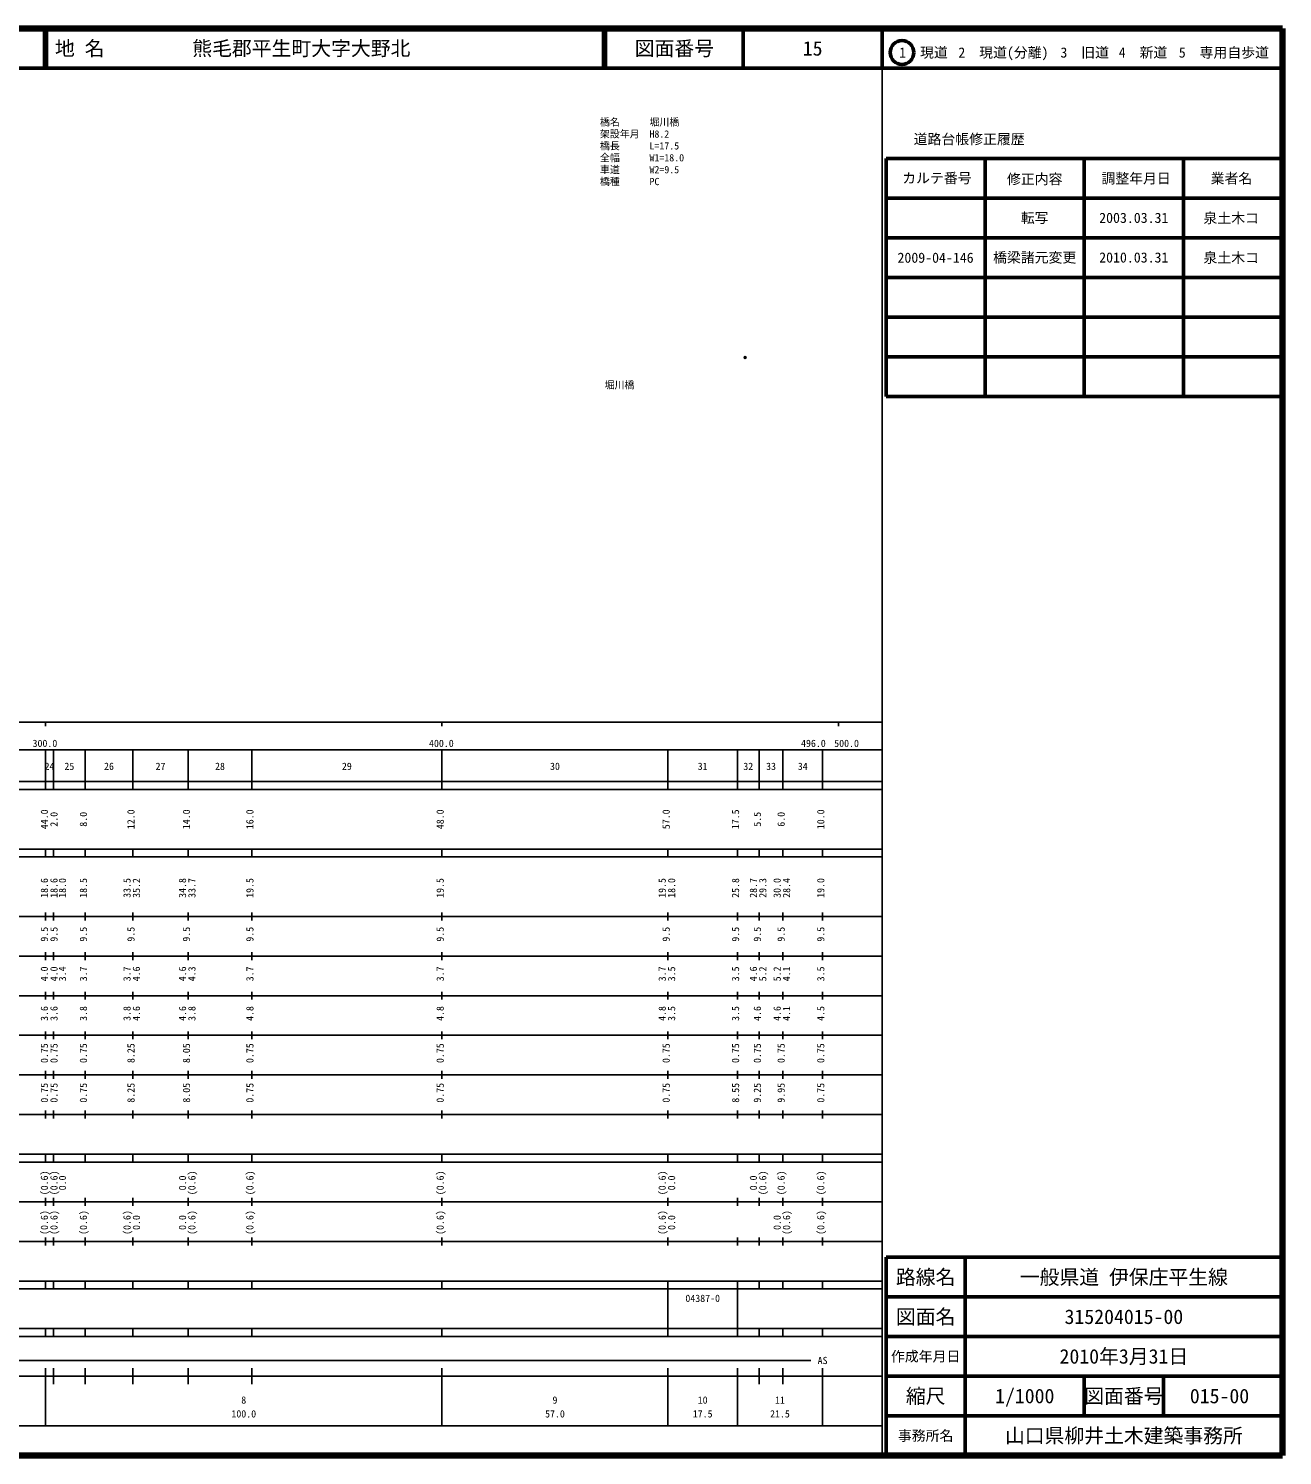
# Model space of a CAD drawing. Units: millimetres on the paper. Extents: x 40 to 680, y 20 to 380.
# Drawn here: x 363.7 to 680, y 20 to 380 of the extents above; entities that cross this region are included whole.
import ezdxf
from ezdxf.enums import TextEntityAlignment as Align

# ---------------------------------------------------------------- set-up
doc = ezdxf.new("R2010")
doc.units = ezdxf.units.MM
doc.header["$PDMODE"] = 32
doc.header["$PDSIZE"] = 0.5
for name, color, linetype in [('M-OTRS', 6, 'Continuous'), ('M-STR-HTXT', 7, 'Continuous'), ('M-STR-STR1', 1, 'Continuous'), ('M-TTL-TXT', 7, 'Continuous')]:
    doc.layers.add(name, color=color, linetype=linetype)
for name, color, linetype, lineweight in [('M-TTL', 2, 'Continuous', 140), ('M-TTL-BAND', 7, 'Continuous', 25), ('M-TTL-FRAM', 2, 'Continuous', 50), ('M-TTL-LINE', 7, 'Continuous', 50)]:
    doc.layers.add(name, color=color, linetype=linetype, lineweight=lineweight)
doc.styles.add('ＭＳ ゴシック', font='')
doc.styles.get('ＭＳ ゴシック').set_extended_font_data('MS Gothic')

msp = doc.modelspace()

# ---------------------------------------------------------------- linework, layer by layer
at = {"layer": 'M-OTRS'}
msp.add_point((544.452, 297.006), dxfattribs=at)
at = {"layer": 'M-TTL'}
for p, q in [((680, 380), (40, 380)), ((680, 20), (680, 380)), ((40, 20), (680, 20))]:
    msp.add_line(p, q, dxfattribs=at)
at = {"layer": 'M-TTL-BAND'}
for p, q in [((579, 20), (579, 370)), ((40, 205), (579, 205)), ((368, 205), (368, 204)), ((468, 205), (468, 204)), ((568, 205), (568, 204)), ((68, 198), (579, 198)), ((368, 188), (368, 198)), ((370, 188), (370, 198)), ((378, 188), (378, 198)), ((390, 188), (390, 198)), ((404, 188), (404, 198)), ((420, 188), (420, 198)), ((468, 188), (468, 198)), ((525, 188), (525, 198)), ((542.5, 188), (542.5, 198)), ((548, 188), (548, 198)), ((554, 188), (554, 198)), ((564, 188), (564, 198)), ((40, 190), (579, 190)), ((40, 188), (579, 188)), ((40, 173), (579, 173)), ((368, 171), (368, 173)), ((370, 171), (370, 173)), ((378, 171), (378, 173)), ((390, 171), (390, 173)), ((404, 171), (404, 173)), ((420, 171), (420, 173)), ((468, 171), (468, 173)), ((525, 171), (525, 173)), ((542.5, 171), (542.5, 173)), ((548, 171), (548, 173)), ((554, 171), (554, 173)), ((564, 171), (564, 173)), ((40, 171), (579, 171)), ((40, 156), (579, 156)), ((368, 155), (368, 157)), ((370, 155), (370, 157)), ((378, 155), (378, 157)), ((390, 155), (390, 157)), ((404, 155), (404, 157)), ((420, 155), (420, 157)), ((468, 155), (468, 157)), ((525, 155), (525, 157)), ((542.5, 155), (542.5, 157)), ((548, 155), (548, 157)), ((554, 155), (554, 157)), ((564, 155), (564, 157)), ((46, 146), (579, 146)), ((368, 145), (368, 147)), ((370, 145), (370, 147)), ((378, 145), (378, 147)), ((390, 145), (390, 147)), ((404, 145), (404, 147)), ((420, 145), (420, 147)), ((468, 145), (468, 147)), ((525, 145), (525, 147)), ((542.5, 145), (542.5, 147)), ((548, 145), (548, 147)), ((554, 145), (554, 147)), ((564, 145), (564, 147)), ((368, 135), (368, 137)), ((370, 135), (370, 137)), ((378, 135), (378, 137)), ((390, 135), (390, 137)), ((404, 135), (404, 137)), ((420, 135), (420, 137)), ((468, 135), (468, 137)), ((525, 135), (525, 137)), ((542.5, 135), (542.5, 137)), ((548, 135), (548, 137)), ((554, 135), (554, 137)), ((564, 135), (564, 137)), ((52, 136), (579, 136)), ((46, 126), (579, 126)), ((368, 125), (368, 127)), ((370, 125), (370, 127)), ((378, 125), (378, 127)), ((390, 125), (390, 127)), ((404, 125), (404, 127)), ((420, 125), (420, 127)), ((468, 125), (468, 127)), ((525, 125), (525, 127)), ((542.5, 125), (542.5, 127)), ((548, 125), (548, 127)), ((554, 125), (554, 127)), ((564, 125), (564, 127)), ((52, 116), (579, 116)), ((368, 115), (368, 117)), ((370, 115), (370, 117)), ((378, 115), (378, 117)), ((390, 115), (390, 117)), ((404, 115), (404, 117)), ((420, 115), (420, 117)), ((468, 115), (468, 117)), ((525, 115), (525, 117)), ((542.5, 115), (542.5, 117)), ((548, 115), (548, 117)), ((554, 115), (554, 117)), ((564, 115), (564, 117)), ((46, 106), (579, 106)), ((368, 105), (368, 107)), ((370, 105), (370, 107)), ((378, 105), (378, 107)), ((390, 105), (390, 107)), ((404, 105), (404, 107)), ((420, 105), (420, 107)), ((468, 105), (468, 107)), ((525, 105), (525, 107)), ((542.5, 105), (542.5, 107)), ((548, 105), (548, 107)), ((554, 105), (554, 107)), ((564, 105), (564, 107)), ((40, 96), (579, 96)), ((40, 94), (579, 94)), ((368, 94), (368, 96)), ((370, 94), (370, 96)), ((378, 94), (378, 96)), ((390, 94), (390, 96)), ((404, 94), (404, 96)), ((420, 94), (420, 96)), ((468, 94), (468, 96)), ((525, 94), (525, 96)), ((542.5, 94), (542.5, 96)), ((548, 94), (548, 96)), ((554, 94), (554, 96)), ((564, 94), (564, 96)), ((49, 84), (579, 84)), ((368, 83), (368, 85)), ((370, 83), (370, 85)), ((378, 83), (378, 85)), ((390, 83), (390, 85)), ((404, 83), (404, 85)), ((420, 83), (420, 85)), ((468, 83), (468, 85)), ((525, 83), (525, 85)), ((542.5, 83), (542.5, 85)), ((548, 83), (548, 85)), ((554, 83), (554, 85)), ((564, 83), (564, 85)), ((40, 74), (579, 74)), ((368, 73), (368, 75)), ((370, 73), (370, 75)), ((378, 73), (378, 75)), ((390, 73), (390, 75)), ((404, 73), (404, 75)), ((420, 73), (420, 75)), ((468, 73), (468, 75)), ((525, 73), (525, 75)), ((542.5, 73), (542.5, 75)), ((548, 73), (548, 75)), ((554, 73), (554, 75)), ((564, 73), (564, 75)), ((40, 64), (579, 64)), ((40, 62), (579, 62)), ((368, 62), (368, 64)), ((370, 62), (370, 64)), ((378, 62), (378, 64)), ((390, 62), (390, 64)), ((404, 62), (404, 64)), ((420, 62), (420, 64)), ((468, 62), (468, 64)), ((525, 62), (525, 64)), ((525, 52), (525, 62)), ((542.5, 62), (542.5, 64)), ((542.5, 52), (542.5, 62)), ((548, 62), (548, 64)), ((554, 62), (554, 64)), ((564, 62), (564, 64)), ((40, 52), (579, 52)), ((368, 50), (368, 52)), ((370, 50), (370, 52)), ((378, 50), (378, 52)), ((390, 50), (390, 52)), ((404, 50), (404, 52)), ((420, 50), (420, 52)), ((468, 50), (468, 52)), ((525, 50), (525, 52)), ((542.5, 50), (542.5, 52)), ((548, 50), (548, 52)), ((554, 50), (554, 52)), ((564, 50), (564, 52)), ((40, 50), (579, 50)), ((71, 44), (561, 44)), ((40, 40), (579, 40)), ((368, 27.5), (368, 42)), ((370, 38), (370, 42)), ((378, 38), (378, 42)), ((390, 38), (390, 42)), ((404, 38), (404, 42)), ((420, 38), (420, 42)), ((468, 27.5), (468, 42)), ((525, 27.5), (525, 42)), ((542.5, 27.5), (542.5, 42)), ((548, 38), (548, 42)), ((554, 38), (554, 42)), ((564, 27.5), (564, 42)), ((68, 27.5), (579, 27.5))]:
    msp.add_line(p, q, dxfattribs=at)
at = {"layer": 'M-TTL-FRAM'}
for p, q in [((580, 347.197), (580, 287.197)), ((580, 347.197), (680, 347.197)), ((580, 287.197), (680, 287.197)), ((680, 70), (580, 70)), ((580, 70), (580, 20))]:
    msp.add_line(p, q, dxfattribs=at)
at = {"layer": 'M-TTL-LINE'}
for p, q in [((367.75, 380), (367.75, 370)), ((368.25, 380), (368.25, 370)), ((508.747, 380), (508.747, 370)), ((509.247, 380), (509.247, 370)), ((543.997, 380), (543.997, 370)), ((579, 380), (579, 370)), ((40, 370), (680, 370)), ((605, 347.197), (605, 287.197)), ((630, 347.197), (630, 287.197)), ((655, 347.197), (655, 287.197)), ((580, 337.197), (680, 337.197)), ((580, 327.197), (680, 327.197)), ((580, 317.197), (680, 317.197)), ((580, 307.197), (680, 307.197)), ((580, 297.197), (680, 297.197)), ((600, 70), (600, 20)), ((680, 60), (580, 60)), ((680, 50), (580, 50)), ((680, 40), (580, 40)), ((630, 40), (630, 30)), ((650, 40), (650, 30)), ((680, 30), (580, 30))]:
    msp.add_line(p, q, dxfattribs=at)
msp.add_circle((584.031, 373.958), 3, dxfattribs=at)

# ---------------------------------------------------------------- texts
at = {"layer": 'M-STR-HTXT', "style": 'ＭＳ ゴシック'}
for s, p in [('橋名\u3000\u3000\u3000堀川橋', (507.843, 354.935)), ('架設年月\u3000H8.2', (507.843, 351.935)), ('橋長\u3000\u3000\u3000L=17.5', (507.843, 348.935)), ('全幅\u3000\u3000\u3000W1=18.0', (507.843, 345.935)), ('橋種\u3000\u3000\u3000PC', (507.843, 339.935)), ('車道\u3000\u3000\u3000W2=9.5', (507.843, 342.935))]:
    msp.add_text(s, height=1.833, dxfattribs=at).set_placement(p, align=Align.BOTTOM_LEFT)
at = {"layer": 'M-STR-STR1', "style": 'ＭＳ ゴシック'}
msp.add_text('堀川橋', height=1.833, dxfattribs=at).set_placement((509.027, 288.612), align=Align.BOTTOM_LEFT)
at = {"layer": 'M-TTL-BAND', "style": 'ＭＳ ゴシック'}
for s, p in [('300.0', (367.844, 198.195)), ('400.0', (467.844, 198.195)), ('496.0', (561.685, 198.195)), ('500.0', (570.055, 198.195)), ('24', (369, 192.405)), ('25', (374, 192.405)), ('26', (384, 192.405)), ('27', (397, 192.405)), ('28', (412, 192.405)), ('29', (444, 192.405)), ('30', (496.5, 192.405)), ('31', (533.75, 192.405)), ('32', (545.25, 192.405)), ('33', (551, 192.405)), ('34', (559, 192.405)), ('AS', (564, 42.5)), ('8', (418, 32.523)), ('9', (496.5, 32.523)), ('10', (533.75, 32.523)), ('11', (553.25, 32.523)), ('100.0', (418, 29.033)), ('57.0', (496.5, 29.033)), ('17.5', (533.75, 29.033)), ('21.5', (553.25, 29.033))]:
    msp.add_text(s, height=1.833, dxfattribs=at).set_placement(p, align=Align.BOTTOM_CENTER)
for s, p in [('44.0', (369.155, 180.5)), ('2.0', (371.581, 180.5)), ('8.0', (379, 180.5)), ('12.0', (391, 180.5)), ('14.0', (405, 180.5)), ('16.0', (421, 180.5)), ('48.0', (469, 180.5)), ('57.0', (526, 180.5)), ('17.5', (543.5, 180.5)), ('5.5', (549, 180.5)), ('6.0', (555, 180.5)), ('10.0', (565, 180.5)), ('18.6', (369.155, 163.174)), ('18.6', (371.581, 163.174)), ('18.0', (373.712, 163.174)), ('18.5', (379, 163.174)), ('33.5', (390, 163.174)), ('35.2', (392.37, 163.174)), ('34.8', (404, 163.174)), ('33.7', (406.37, 163.174)), ('19.5', (421, 163.174)), ('19.5', (469, 163.174)), ('19.5', (525, 163.174)), ('18.0', (527.37, 163.174)), ('25.8', (543.5, 163.174)), ('28.7', (548, 163.174)), ('29.3', (550.37, 163.174)), ('30.0', (554, 163.174)), ('28.4', (556.37, 163.174)), ('19.0', (565, 163.174)), ('9.5', (369.155, 151.5)), ('9.5', (371.581, 151.5)), ('9.5', (379, 151.5)), ('9.5', (391, 151.5)), ('9.5', (405, 151.5)), ('9.5', (421, 151.5)), ('9.5', (469, 151.5)), ('9.5', (526, 151.5)), ('9.5', (543.5, 151.5)), ('9.5', (549, 151.5)), ('9.5', (555, 151.5)), ('9.5', (565, 151.5)), ('4.0', (369.155, 141.5)), ('4.0', (371.581, 141.5)), ('3.4', (373.712, 141.5)), ('3.7', (379, 141.5)), ('3.7', (390, 141.5)), ('4.6', (392.37, 141.5)), ('4.6', (404, 141.5)), ('4.3', (406.37, 141.5)), ('3.7', (421, 141.5)), ('3.7', (469, 141.5)), ('3.7', (525, 141.5)), ('3.5', (527.37, 141.5)), ('3.5', (543.5, 141.5)), ('4.6', (548, 141.5)), ('5.2', (550.37, 141.5)), ('5.2', (554, 141.5)), ('4.1', (556.37, 141.5)), ('3.5', (565, 141.5)), ('3.6', (369.155, 131.5)), ('3.6', (371.581, 131.5)), ('3.8', (379, 131.5)), ('3.8', (390, 131.5)), ('4.6', (392.37, 131.5)), ('4.6', (404, 131.5)), ('3.8', (406.37, 131.5)), ('4.8', (421, 131.5)), ('4.8', (469, 131.5)), ('4.8', (525, 131.5)), ('3.5', (527.37, 131.5)), ('3.5', (543.5, 131.5)), ('4.6', (549, 131.5)), ('4.6', (554, 131.5)), ('4.1', (556.37, 131.5)), ('4.5', (565, 131.5)), ('0.75', (369.155, 121.5)), ('0.75', (371.581, 121.5)), ('0.75', (379, 121.5)), ('8.25', (391, 121.5)), ('8.05', (405, 121.5)), ('0.75', (421, 121.5)), ('0.75', (469, 121.5)), ('0.75', (526, 121.5)), ('0.75', (543.5, 121.5)), ('0.75', (549, 121.5)), ('0.75', (555, 121.5)), ('0.75', (565, 121.5)), ('0.75', (369.155, 111.5)), ('0.75', (371.581, 111.5)), ('0.75', (379, 111.5)), ('8.25', (391, 111.5)), ('8.05', (405, 111.5)), ('0.75', (421, 111.5)), ('0.75', (469, 111.5)), ('0.75', (526, 111.5)), ('8.55', (543.5, 111.5)), ('9.25', (549, 111.5)), ('9.95', (555, 111.5)), ('0.75', (565, 111.5)), ('(0.6)', (369.155, 88.764)), ('(0.6)', (371.581, 88.764)), ('0.0', (373.712, 88.764)), ('0.0', (404, 88.764)), ('(0.6)', (406.37, 88.764)), ('(0.6)', (421, 88.764)), ('(0.6)', (469, 88.764)), ('(0.6)', (525, 88.764)), ('0.0', (527.37, 88.764)), ('0.0', (548, 88.764)), ('(0.6)', (550.37, 88.764)), ('(0.6)', (555, 88.764)), ('(0.6)', (565, 88.764)), ('(0.6)', (369.155, 78.764)), ('(0.6)', (371.581, 78.764)), ('(0.6)', (379, 78.764)), ('(0.6)', (390, 78.764)), ('0.0', (392.37, 78.764)), ('0.0', (404, 78.764)), ('(0.6)', (406.37, 78.764)), ('(0.6)', (421, 78.764)), ('(0.6)', (469, 78.764)), ('(0.6)', (525, 78.764)), ('0.0', (527.37, 78.764)), ('0.0', (554, 78.764)), ('(0.6)', (556.37, 78.764)), ('(0.6)', (565, 78.764))]:
    msp.add_text(s, height=1.833, rotation=90, dxfattribs=at).set_placement(p, align=Align.BOTTOM_CENTER)
msp.add_text('04387-0', height=1.833, dxfattribs=at).set_placement((533.761, 59.655), align=Align.MIDDLE_CENTER)
at = {"layer": 'M-TTL-TXT', "style": 'ＭＳ ゴシック'}
for s, p in [('地 名', (370.38, 375)), ('熊毛郡平生町大字大野北', (405.024, 375))]:
    msp.add_text(s, height=3.666, dxfattribs=at).set_placement(p, align=Align.MIDDLE_LEFT)
for s, height, p in [('図面番号', 3.666, (526.622, 375)), ('15', 3.666, (561.497, 375)), ('1\u3000現道', 2.566, (589.448, 373.958)), ('2\u3000現道(分離)', 2.566, (609.619, 373.958)), ('3\u3000旧道', 2.566, (630.121, 373.958)), ('4\u3000新道', 2.566, (644.824, 373.958)), ('5\u3000専用自歩道', 2.566, (665.228, 373.958)), ('道路台帳修正履歴', 2.566, (600.968, 352.113)), ('カルテ番号', 2.566, (592.839, 342.277)), ('修正内容', 2.566, (617.509, 342.023)), ('調整年月日', 2.566, (643.089, 342.197)), ('業者名', 2.566, (667.134, 342.197)), ('転写', 2.566, (617.5, 332.245)), ('2003.03.31', 2.566, (642.5, 332.245)), ('泉土木コ', 2.566, (667.077, 332.189)), ('2009-04-146', 2.566, (592.5, 322.189)), ('橋梁諸元変更', 2.566, (617.5, 322.245)), ('2010.03.31', 2.566, (642.5, 322.245)), ('泉土木コ', 2.566, (667.077, 322.189)), ('路線名', 3.666, (590, 65)), ('路線名', 3.666, (590, 65)), ('一般県道 伊保庄平生線', 3.666, (640, 65)), ('図面名', 3.666, (590, 55)), ('図面名', 3.666, (590, 55)), ('315204015-00', 3.666, (640, 55)), ('2010年3月31日', 3.666, (640, 45)), ('作成年月日', 2.566, (590, 45)), ('作成年月日', 2.566, (590, 45)), ('縮尺', 3.666, (590, 35)), ('縮尺', 3.666, (590, 35)), ('1/1000', 3.666, (615, 35)), ('図面番号', 3.666, (640, 35)), ('図面番号', 3.666, (640, 35)), ('015-00', 3.666, (664.125, 35)), ('事務所名', 2.566, (590, 25)), ('事務所名', 2.566, (590, 25)), ('山口県柳井土木建築事務所', 3.666, (640, 25))]:
    msp.add_text(s, height=height, dxfattribs=at).set_placement(p, align=Align.MIDDLE_CENTER)

doc.saveas('drawing.dxf')
